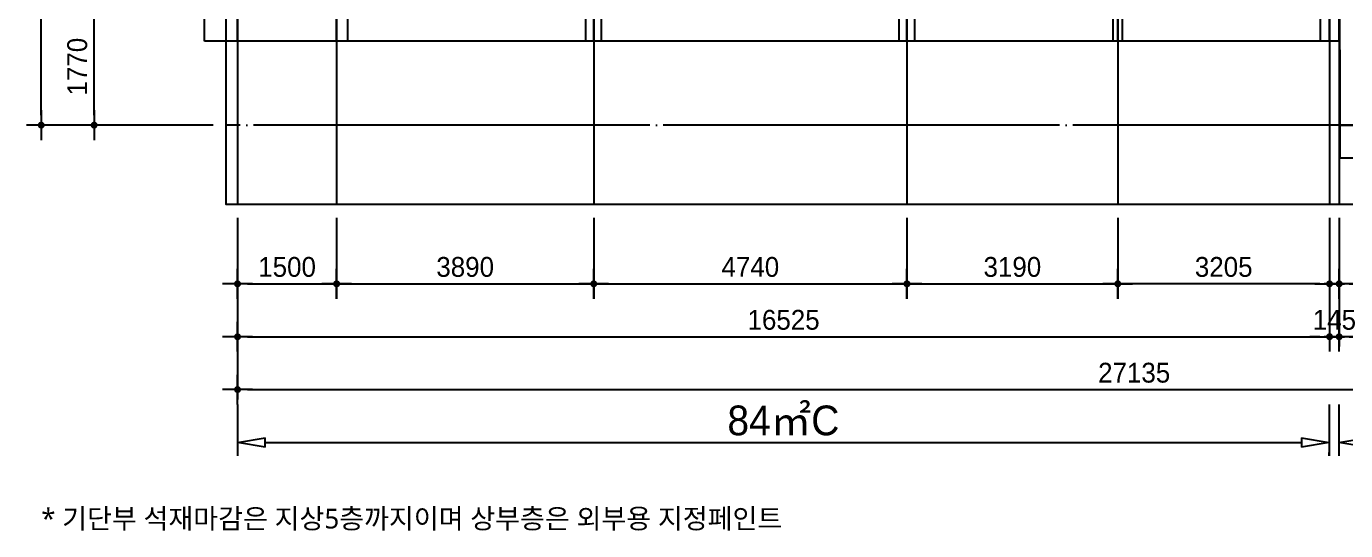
# Model space of a CAD drawing. Header units: millimetres. Extents: x 7086022 to 7120578, y 229555 to 276126.
# Drawn here: x 7086248 to 7106211, y 232223 to 239849 of the extents above; entities that cross this region are included whole.
import ezdxf
from ezdxf.enums import TextEntityAlignment as Align
from ezdxf.xclip import XClip

# ---------------------------------------------------------------- set-up
doc = ezdxf.new("R2010")
doc.units = ezdxf.units.MM
doc.header["$LTSCALE"] = 100
doc.header["$XCLIPFRAME"] = 2
for name, pattern in [('CEN', [62, 60, -1, 0, -1]), ('U-84C-EX$0$CEN', [62, 60, -1, 0, -1]), ('U-84D-EX$0$CEN', [62, 60, -1, 0, -1]), ('U-84D-EX$0$HID', [2.3, 1.5, -0.8])]:
    doc.linetypes.add(name, pattern=pattern)
doc.layers.get('Defpoints').update_dxf_attribs({"color": 149})
for name, color, linetype in [('AA-BORD-XREF', 15, 'Continuous'), ('BP', 7, 'Continuous'), ('CEN', 1, 'CEN'), ('DIM', 7, 'Continuous'), ('TEX', 3, 'Continuous'), ('U-84C-EX$0$CEN', 1, 'U-84C-EX$0$CEN'), ('U-84D-EX$0$S-ELE', 4, 'Continuous')]:
    doc.layers.add(name, color=color, linetype=linetype)
for name, color, linetype, plot in [('CUT-LINE', 105, 'Continuous', False), ('Defpoint', 142, 'Continuous', False), ('U-84C-EX$0$MC', 152, 'Continuous', False)]:
    doc.layers.add(name, color=color, linetype=linetype, plot=plot)
doc.styles.add('굴림', font='')
doc.styles.add('돋움', font='')
doc.styles.add('맑은고딕', font='')
doc.styles.get('굴림').set_extended_font_data('Gulim')
doc.styles.get('돋움').set_extended_font_data('Dotum')
doc.styles.get('맑은고딕').set_extended_font_data('Malgun Gothic')
doc.dimstyles.new('CH-ARROW-100%', dxfattribs={"dimscale": 100, "dimtxt": 4.5, "dimasz": 4.2, "dimexe": 1.5, "dimexo": 2, "dimgap": 1, "dimtad": 1, "dimdec": 0, "dimlunit": 6, "dimtxsty": '돋움', "dimblk": 'CLOSEDBLANK', "dimcen": 1, "dimclrt": 91, "dimadec": 0, "dimazin": 0, "dimtfac": 1, "dimtdec": 0, "dimtix": 1, "dimtmove": 2, "dimatfit": 3, "dimldrblk": 'LEADER-AR', "dimfxl": 1, "dimarcsym": 0})
doc.dimstyles.new('NORMAL', dxfattribs={"dimscale": 40, "dimtxt": 3, "dimasz": 1.5, "dimexe": 1.5, "dimexo": 2, "dimgap": 1, "dimtad": 1, "dimdec": 0, "dimzin": 0, "dimdsep": 46, "dimtxsty": '돋움', "dimblk": 'DOT', "dimblk1": 'NONE', "dimblk2": 'TICK', "dimcen": 0, "dimdle": 1.5, "dimclrd": 7, "dimclre": 7, "dimclrt": 3, "dimadec": 0, "dimazin": 0, "dimtfac": 1, "dimtdec": 0, "dimtix": 1, "dimtmove": 2, "dimatfit": 3, "dimldrblk": 'DOT', "dimfxl": 1, "dimtolj": 1, "dimtzin": 0, "dimarcsym": 0})

# ---------------------------------------------------------------- blocks, each defined once
blk = doc.blocks.new('BORD-302')
at = {"layer": 'Defpoint'}
blk.add_lwpolyline([(-16495, 26275), (11010, 26275), (11010, -9445), (-16495, -9445)], close=True, dxfattribs=at)
blk = doc.blocks.new('U-84C-EX')
at = {"layer": 'U-84C-EX$0$CEN'}
for p, q in [((15025, -7770), (15025, 3020)), ((16525, -7770), (16525, 3020)), ((11135, -7770), (11135, 625)), ((-145, -7770), (-145, 200)), ((0, -7770), (0, 200)), ((3205, -7770), (3205, -2910)), ((6395, -7770), (6395, -2910))]:
    blk.add_line(p, q, dxfattribs=at)
at = {"layer": 'U-84C-EX$0$MC'}
for p, q in [((14855, -7770), (14855, 3020)), ((11015, -7770), (11015, -1700)), ((11255, -7770), (11255, -1770)), ((135, -7770), (135, -2910)), ((3135, -7770), (3135, -2910)), ((3275, -7770), (3275, -2910)), ((6275, -7770), (6275, -2910)), ((6515, -7770), (6515, -2910))]:
    blk.add_line(p, q, dxfattribs=at)
blk = doc.blocks.new('U-84D-EX$0$S-CEN')
at = {"layer": 'U-84D-EX$0$S-ELE'}
h = blk.add_hatch(dxfattribs=at)
h.set_pattern_fill('DOTS', color=256, scale=50, angle=-90)
h.set_pattern_definition([(270, (17489.424, 8567.5), (79.375, -39.6875), [0, -79.375])])
h.paths.add_polyline_path([(-11745, 7925), (-11745, 7025), (-11245, 7025), (-11245, 5545), (-12820, 5545), (-12820, 7925)])
h = blk.add_hatch(dxfattribs=at)
h.set_pattern_fill('DOTS', color=256, scale=50, angle=-90)
h.set_pattern_definition([(270, (3370, 9982.5), (79.375, -39.6875), [0, -79.375])])
h.paths.add_polyline_path([(-2185, 7815), (-2185, 5545), (-3855, 5545), (-3855, 7815)])
at = {"layer": 'U-84D-EX$0$S-ELE', "color": 8, "linetype": 'U-84D-EX$0$CEN'}
for p, q in [((-15655, 10665), (-15655, -500)), ((-12535, 10665), (-12535, 7785)), ((-11430, 9495), (-11430, 10665)), ((-10335, 8150), (-10335, 10665)), ((-6615, 7070), (-6615, 10665)), ((-6415, 10465), (-16155, 10465)), ((-12735, 9595), (-11230, 9595)), ((-4070, 8730), (-4070, 7070)), ((-3900, 5300), (-3900, 8730)), ((-1915, 3960), (-1915, 8730)), ((-13805, 5300), (-13805, 8465)), ((-12865, 8465), (-12865, 5300)), ((-11700, 6915), (-11700, 8465)), ((-11135, 8465), (-11135, -500)), ((-1715, 8530), (-4270, 8530)), ((-10935, 8225), (-16155, 8225)), ((-4270, 7860), (-1715, 7860)), ((-6745, 7470), (-6745, 5300)), ((-6085, 5300), (-6085, 7470)), ((-3700, 7270), (-6915, 7270)), ((-11900, 7070), (-10935, 7070)), ((-14425, -500), (-14425, 5700)), ((-10935, 5500), (-16155, 5500)), ((-1715, 5500), (-6915, 5500)), ((0, -500), (0, 4490)), ((-6395, -500), (-6395, 4360)), ((200, 4290), (-2120, 4290)), ((-6195, 1660), (-16155, 1660)), ((-6595, 1420), (200, 1420)), ((-16155, 0), (200, 0))]:
    blk.add_line(p, q, dxfattribs=at)
at = {"layer": 'U-84D-EX$0$S-ELE', "color": 6, "linetype": 'U-84D-EX$0$HID'}
for p, q in [((-11475, 10340), (-12185, 9640)), ((-12185, 10340), (-11475, 9640)), ((-2095, 8360), (-3945, 7905)), ((-3945, 8360), (-2095, 7905)), ((-11245, 8015), (-11655, 7115)), ((-11655, 8015), (-11245, 7115)), ((-6130, 7090), (-6700, 5545)), ((-6700, 7090), (-6130, 5545)), ((-14635, 1410), (-15285, 730)), ((-15285, 1410), (-14635, 730))]:
    blk.add_line(p, q, dxfattribs=at)
at = {"layer": 'U-84D-EX$0$S-ELE', "color": 4}
for p, q in [((-12535, 9475), (-12535, 8845)), ((-12285, 8845), (-12285, 9475)), ((-15655, 7685), (-15655, 6655)), ((-15405, 7685), (-15405, 6655)), ((-15100, 250), (-13970, 250)), ((-13320, 250), (-11490, 250)), ((-10430, 250), (-7100, 250)), ((-5690, 250), (-3860, 250)), ((-2550, 250), (-720, 250)), ((-15100, 0), (-13970, 0)), ((-13320, 0), (-11490, 0)), ((-10430, 0), (-7100, 0)), ((-5690, 0), (-3860, 0)), ((-2550, 0), (-720, 0))]:
    blk.add_line(p, q, dxfattribs=at)
at = {"layer": 'U-84D-EX$0$S-ELE', "color": 1}
for p, q in [((-13825, 1410), (-14475, 730)), ((-14475, 1410), (-13825, 730))]:
    blk.add_line(p, q, dxfattribs=at)
at = {"layer": 'U-84D-EX$0$S-ELE', "color": 6, "linetype": 'U-84D-EX$0$HID'}
for points in [[(-12185, 10340), (-11475, 10340), (-11475, 9640), (-12185, 9640)], [(-3945, 7905), (-2095, 7905), (-2095, 8360), (-3945, 8360)], [(-11655, 8015), (-11245, 8015), (-11245, 7115), (-11655, 7115)], [(-6700, 7090), (-6130, 7090), (-6130, 5545), (-6700, 5545)], [(-15285, 1410), (-14635, 1410), (-14635, 730), (-15285, 730)]]:
    blk.add_lwpolyline(points, close=True, dxfattribs=at)
at = {"layer": 'U-84D-EX$0$S-ELE'}
for points in [[(-11245, 5545), (-12820, 5545), (-12820, 7925), (-11745, 7925), (-11745, 7025), (-11245, 7025)], [(-3855, 7815), (-2185, 7815), (-2185, 5545), (-3855, 5545)]]:
    blk.add_lwpolyline(points, close=True, dxfattribs=at)
at = {"layer": 'U-84D-EX$0$S-ELE', "color": 4}
blk.add_lwpolyline([(-14475, 1410), (-13825, 1410), (-13825, 730), (-14475, 730)], close=True, dxfattribs=at)
blk = doc.blocks.new('U-84D-EX', base_point=(0, 0))
at = {"layer": 'U-84D-EX$0$S-ELE'}
blk.add_blockref('U-84D-EX$0$S-CEN', (6615, -10465), dxfattribs=at)
blk = doc.blocks.new('DOT')
at = {"layer": 'DIM'}
blk.add_line((0, 1.5), (0, -1.5), dxfattribs=at)
at = {"layer": 'DIM', "linetype": 'Continuous'}
blk.add_line((-1.5, 0), (1.5, 0), dxfattribs=at)
at = {"layer": 'DIM', "const_width": 0.35}
blk.add_lwpolyline([(-0.175, 0, 1), (0.175, 0, 1)], format="xyb", close=True, dxfattribs=at)
blk = doc.blocks.new('*D55')
at = {"layer": 'Defpoints', "color": 0, "transparency": 16777216}
for p in [(20440, -39320), (30905, -39320), (30905, -41320)]:
    blk.add_point(p, dxfattribs=at)
at = {"layer": 'DIM', "color": 7, "lineweight": -2, "transparency": 16777216}
for p, q in [((20440, -39520), (20440, -41470)), ((30905, -39520), (30905, -41470)), ((20590, -41320), (30755, -41320))]:
    blk.add_line(p, q, dxfattribs=at)
at = {"layer": 'DIM', "color": 7, "lineweight": -2, "transparency": 16777216, "xscale": 150, "yscale": 150, "zscale": 150, "rotation": 180}
blk.add_blockref('DOT', (20440, -41320), dxfattribs=at)
at = {"layer": 'DIM', "color": 7, "lineweight": -2, "transparency": 16777216, "xscale": 150, "yscale": 150, "zscale": 150}
blk.add_blockref('DOT', (30905, -41320), dxfattribs=at)
at = {"layer": 'DIM', "color": 3, "transparency": 16777216, "insert": (25673, -41066), "char_height": 300, "attachment_point": 5, "style": '굴림'}
blk.add_mtext('\\A1;10465', dxfattribs=at)
blk = doc.blocks.new('_None')
blk = doc.blocks.new('_Oblique')
at = {"color": 0, "linetype": 'ByBlock', "lineweight": -2}
blk.add_line((-0.5, -0.5), (0.5, 0.5), dxfattribs=at)
blk = doc.blocks.new('TICK')
at = {"layer": 'Defpoints', "color": 0, "linetype": 'ByBlock'}
blk.add_point((0, 0), dxfattribs=at)
at = {"layer": 'DIM'}
blk.add_line((0, 1.6875), (0, -1.6875), dxfattribs=at)
at = {"layer": 'DIM', "linetype": 'Continuous'}
blk.add_line((-1.6875, 0), (1.6875, 0), dxfattribs=at)
at = {"color": 7, "linetype": 'ByBlock', "xscale": 1.6875, "yscale": 1.6875, "zscale": 1.6875}
blk.add_blockref('_Oblique', (0, 0), dxfattribs=at)
blk = doc.blocks.new('*D56')
at = {"layer": 'Defpoints', "color": 0, "transparency": 16777216}
for p in [(3770, -39320), (30905, -39320), (30905, -42120)]:
    blk.add_point(p, dxfattribs=at)
at = {"layer": 'DIM', "color": 7, "lineweight": -2, "transparency": 16777216}
for p, q in [((3770, -39520), (3770, -42270)), ((30905, -39520), (30905, -42270)), ((3920, -42120), (30755, -42120))]:
    blk.add_line(p, q, dxfattribs=at)
at = {"layer": 'DIM', "color": 7, "lineweight": -2, "transparency": 16777216, "xscale": 150, "yscale": 150, "zscale": 150, "rotation": 180}
blk.add_blockref('DOT', (3770, -42120), dxfattribs=at)
at = {"layer": 'DIM', "color": 7, "lineweight": -2, "transparency": 16777216, "xscale": 150, "yscale": 150, "zscale": 150}
blk.add_blockref('DOT', (30905, -42120), dxfattribs=at)
at = {"layer": 'DIM', "color": 3, "transparency": 16777216, "insert": (17338, -41866), "char_height": 300, "attachment_point": 5, "style": '굴림'}
blk.add_mtext('\\A1;27135', dxfattribs=at)
blk = doc.blocks.new('*D20')
at = {"layer": 'Defpoints', "color": 0, "transparency": 16777216}
for p in [(3770, -39320), (20295, -39320), (20295, -41320)]:
    blk.add_point(p, dxfattribs=at)
at = {"layer": 'DIM', "color": 7, "lineweight": -2, "transparency": 16777216}
for p, q in [((3770, -39520), (3770, -41470)), ((20295, -39520), (20295, -41470)), ((3920, -41320), (20145, -41320))]:
    blk.add_line(p, q, dxfattribs=at)
at = {"layer": 'DIM', "color": 7, "lineweight": -2, "transparency": 16777216, "xscale": 150, "yscale": 150, "zscale": 150, "rotation": 180}
blk.add_blockref('DOT', (3770, -41320), dxfattribs=at)
at = {"layer": 'DIM', "color": 7, "lineweight": -2, "transparency": 16777216, "xscale": 150, "yscale": 150, "zscale": 150}
blk.add_blockref('DOT', (20295, -41320), dxfattribs=at)
at = {"layer": 'DIM', "color": 3, "transparency": 16777216, "insert": (12033, -41066), "char_height": 300, "attachment_point": 5, "style": '굴림'}
blk.add_mtext('\\A1;16525', dxfattribs=at)
blk = doc.blocks.new('*D21')
at = {"layer": 'Defpoints', "color": 0, "transparency": 16777216}
for p in [(13900, -39320), (17090, -39320), (17090, -40520)]:
    blk.add_point(p, dxfattribs=at)
at = {"layer": 'DIM', "color": 7, "lineweight": -2, "transparency": 16777216}
for p, q in [((13900, -39520), (13900, -40670)), ((17090, -39520), (17090, -40670)), ((14050, -40520), (16940, -40520))]:
    blk.add_line(p, q, dxfattribs=at)
at = {"layer": 'DIM', "color": 7, "lineweight": -2, "transparency": 16777216, "xscale": 150, "yscale": 150, "zscale": 150, "rotation": 180}
blk.add_blockref('DOT', (13900, -40520), dxfattribs=at)
at = {"layer": 'DIM', "color": 7, "lineweight": -2, "transparency": 16777216, "xscale": 150, "yscale": 150, "zscale": 150}
blk.add_blockref('DOT', (17090, -40520), dxfattribs=at)
at = {"layer": 'DIM', "color": 3, "transparency": 16777216, "insert": (15495, -40266), "char_height": 300, "attachment_point": 5, "style": '굴림'}
blk.add_mtext('\\A1;3190', dxfattribs=at)
blk = doc.blocks.new('*D22')
at = {"layer": 'Defpoints', "color": 0, "transparency": 16777216}
for p in [(9160, -39320), (13900, -39320), (13900, -40520)]:
    blk.add_point(p, dxfattribs=at)
at = {"layer": 'DIM', "color": 7, "lineweight": -2, "transparency": 16777216}
for p, q in [((9160, -39520), (9160, -40670)), ((13900, -39520), (13900, -40670)), ((9310, -40520), (13750, -40520))]:
    blk.add_line(p, q, dxfattribs=at)
at = {"layer": 'DIM', "color": 7, "lineweight": -2, "transparency": 16777216, "xscale": 150, "yscale": 150, "zscale": 150, "rotation": 180}
blk.add_blockref('DOT', (9160, -40520), dxfattribs=at)
at = {"layer": 'DIM', "color": 7, "lineweight": -2, "transparency": 16777216, "xscale": 150, "yscale": 150, "zscale": 150}
blk.add_blockref('DOT', (13900, -40520), dxfattribs=at)
at = {"layer": 'DIM', "color": 3, "transparency": 16777216, "insert": (11530, -40266), "char_height": 300, "attachment_point": 5, "style": '굴림'}
blk.add_mtext('\\A1;4740', dxfattribs=at)
blk = doc.blocks.new('*D23')
at = {"layer": 'Defpoints', "color": 0, "transparency": 16777216}
for p in [(20295, -39320), (20440, -39320), (20440, -41320)]:
    blk.add_point(p, dxfattribs=at)
at = {"layer": 'DIM', "color": 7, "lineweight": -2, "transparency": 16777216}
for p, q in [((20295, -39520), (20295, -41470)), ((20440, -39520), (20440, -41470)), ((20145, -41320), (19995, -41320)), ((20295, -41320), (20440, -41320)), ((20590, -41320), (20740, -41320))]:
    blk.add_line(p, q, dxfattribs=at)
at = {"layer": 'DIM', "color": 7, "lineweight": -2, "transparency": 16777216, "xscale": 150, "yscale": 150, "zscale": 150}
blk.add_blockref('DOT', (20295, -41320), dxfattribs=at)
at = {"layer": 'DIM', "color": 7, "lineweight": -2, "transparency": 16777216, "xscale": 150, "yscale": 150, "zscale": 150, "rotation": 180}
blk.add_blockref('DOT', (20440, -41320), dxfattribs=at)
at = {"layer": 'DIM', "color": 3, "transparency": 16777216, "insert": (20368, -41066), "char_height": 300, "attachment_point": 5, "style": '굴림'}
blk.add_mtext('\\A1;145', dxfattribs=at)
blk = doc.blocks.new('_ClosedBlank')
at = {"color": 0, "linetype": 'ByBlock', "lineweight": -2}
for p, q in [((-1, 0.167), (0, 0)), ((-1, 0.167), (-1, -0.167)), ((0, 0), (-1, -0.167))]:
    blk.add_line(p, q, dxfattribs=at)
blk = doc.blocks.new('*D24')
at = {"layer": 'Defpoints', "color": 0, "transparency": 16777216}
for p in [(20435, -42920), (30905, -42920), (30905, -42920)]:
    blk.add_point(p, dxfattribs=at)
at = {"layer": 'DIM', "color": 0, "lineweight": -2, "transparency": 16777216}
for p, q in [((20435, -42720), (20435, -42770)), ((30905, -42720), (30905, -42770)), ((20855, -42920), (30485, -42920))]:
    blk.add_line(p, q, dxfattribs=at)
at = {"layer": 'DIM', "color": 0, "lineweight": -2, "transparency": 16777216, "xscale": 420, "yscale": 420, "zscale": 420, "rotation": 180}
blk.add_blockref('_ClosedBlank', (20435, -42920), dxfattribs=at)
at = {"layer": 'DIM', "color": 0, "lineweight": -2, "transparency": 16777216, "xscale": 420, "yscale": 420, "zscale": 420}
blk.add_blockref('_ClosedBlank', (30905, -42920), dxfattribs=at)
at = {"layer": 'DIM', "color": 91, "transparency": 16777216, "insert": (25670, -42589), "char_height": 450, "attachment_point": 5, "style": '굴림'}
blk.add_mtext('{\\C3;84㎡D}', dxfattribs=at)
blk = doc.blocks.new('LEADER-AR')
at = {"layer": 'DIM'}
blk.add_hatch(color=256, dxfattribs=at).paths.add_polyline_path([(-1, -0.167), (0, 0), (-1, 0.167)])
blk.add_lwpolyline([(-1, -0.167), (0, 0), (-1, 0.167)], close=True, dxfattribs=at)
blk = doc.blocks.new('*D25')
at = {"layer": 'Defpoints', "color": 0, "transparency": 16777216}
for p in [(3770, -42920), (20290, -42920), (20290, -42920)]:
    blk.add_point(p, dxfattribs=at)
at = {"layer": 'DIM', "color": 0, "lineweight": -2, "transparency": 16777216}
for p, q in [((3770, -42720), (3770, -42770)), ((4190, -42920), (19870, -42920)), ((20290, -43120), (20290, -43070))]:
    blk.add_line(p, q, dxfattribs=at)
at = {"layer": 'DIM', "color": 0, "lineweight": -2, "transparency": 16777216, "xscale": 420, "yscale": 420, "zscale": 420, "rotation": 180}
blk.add_blockref('_ClosedBlank', (3770, -42920), dxfattribs=at)
at = {"layer": 'DIM', "color": 0, "lineweight": -2, "transparency": 16777216, "xscale": 420, "yscale": 420, "zscale": 420}
blk.add_blockref('_ClosedBlank', (20290, -42920), dxfattribs=at)
at = {"layer": 'DIM', "color": 91, "transparency": 16777216, "insert": (12030, -42589), "char_height": 450, "attachment_point": 5, "style": '굴림'}
blk.add_mtext('{\\C3;84㎡C}', dxfattribs=at)
blk = doc.blocks.new('*D26')
at = {"layer": 'Defpoints', "color": 0, "transparency": 16777216}
for p in [(5270, -39320), (9160, -39320), (9160, -40520)]:
    blk.add_point(p, dxfattribs=at)
at = {"layer": 'DIM', "color": 7, "lineweight": -2, "transparency": 16777216}
for p, q in [((5270, -39520), (5270, -40670)), ((9160, -39520), (9160, -40670)), ((5420, -40520), (9010, -40520))]:
    blk.add_line(p, q, dxfattribs=at)
at = {"layer": 'DIM', "color": 7, "lineweight": -2, "transparency": 16777216, "xscale": 150, "yscale": 150, "zscale": 150, "rotation": 180}
blk.add_blockref('DOT', (5270, -40520), dxfattribs=at)
at = {"layer": 'DIM', "color": 7, "lineweight": -2, "transparency": 16777216, "xscale": 150, "yscale": 150, "zscale": 150}
blk.add_blockref('DOT', (9160, -40520), dxfattribs=at)
at = {"layer": 'DIM', "color": 3, "transparency": 16777216, "insert": (7215, -40266), "char_height": 300, "attachment_point": 5, "style": '굴림'}
blk.add_mtext('\\A1;3890', dxfattribs=at)
blk = doc.blocks.new('*D27')
at = {"layer": 'Defpoints', "color": 0, "transparency": 16777216}
for p in [(3770, -39320), (5270, -39320), (5270, -40520)]:
    blk.add_point(p, dxfattribs=at)
at = {"layer": 'DIM', "color": 7, "lineweight": -2, "transparency": 16777216}
for p, q in [((3770, -39520), (3770, -40670)), ((5270, -39520), (5270, -40670)), ((3920, -40520), (5120, -40520))]:
    blk.add_line(p, q, dxfattribs=at)
at = {"layer": 'DIM', "color": 7, "lineweight": -2, "transparency": 16777216, "xscale": 150, "yscale": 150, "zscale": 150, "rotation": 180}
blk.add_blockref('DOT', (3770, -40520), dxfattribs=at)
at = {"layer": 'DIM', "color": 7, "lineweight": -2, "transparency": 16777216, "xscale": 150, "yscale": 150, "zscale": 150}
blk.add_blockref('DOT', (5270, -40520), dxfattribs=at)
at = {"layer": 'DIM', "color": 3, "transparency": 16777216, "insert": (4520, -40266), "char_height": 300, "attachment_point": 5, "style": '굴림'}
blk.add_mtext('\\A1;1500', dxfattribs=at)
blk = doc.blocks.new('*D33')
at = {"layer": 'Defpoints', "color": 0, "transparency": 16777216}
for p in [(800, -4800), (3600, -4800), (3600, -38120)]:
    blk.add_point(p, dxfattribs=at)
at = {"layer": 'DIM', "color": 7, "lineweight": -2, "transparency": 16777216}
for p, q in [((3400, -4800), (650, -4800)), ((800, -37970), (800, -4950)), ((3400, -38120), (650, -38120))]:
    blk.add_line(p, q, dxfattribs=at)
at = {"layer": 'DIM', "color": 7, "lineweight": -2, "transparency": 16777216, "xscale": 150, "yscale": 150, "zscale": 150}
for p, rotation in [((800, -4800), 90), ((800, -38120), 270)]:
    blk.add_blockref('DOT', p, dxfattribs=dict(at, rotation=rotation))
at = {"layer": 'DIM', "color": 3, "transparency": 16777216, "insert": (546, -21460), "char_height": 300, "attachment_point": 5, "rotation": 90, "style": '굴림'}
blk.add_mtext('\\A1;33320', dxfattribs=at)
blk = doc.blocks.new('*D44')
at = {"layer": 'Defpoints', "color": 0, "transparency": 16777216}
for p in [(1600, -36350), (3600, -36350), (3600, -38120)]:
    blk.add_point(p, dxfattribs=at)
at = {"layer": 'DIM', "color": 7, "lineweight": -2, "transparency": 16777216}
for p, q in [((3400, -36350), (1450, -36350)), ((1600, -37970), (1600, -36500)), ((3400, -38120), (1450, -38120))]:
    blk.add_line(p, q, dxfattribs=at)
at = {"layer": 'DIM', "color": 7, "lineweight": -2, "transparency": 16777216, "xscale": 150, "yscale": 150, "zscale": 150}
for p, rotation in [((1600, -36350), 90), ((1600, -38120), 270)]:
    blk.add_blockref('DOT', p, dxfattribs=dict(at, rotation=rotation))
at = {"layer": 'DIM', "color": 3, "transparency": 16777216, "insert": (1346, -37235), "char_height": 300, "attachment_point": 5, "rotation": 90, "style": '굴림'}
blk.add_mtext('\\A1;1770', dxfattribs=at)
blk = doc.blocks.new('*D19')
at = {"layer": 'Defpoints', "color": 0, "transparency": 16777216}
for p in [(20440, -39320), (22410, -39320), (22410, -40520)]:
    blk.add_point(p, dxfattribs=at)
at = {"layer": 'DIM', "color": 7, "lineweight": -2, "transparency": 16777216}
for p, q in [((20440, -39520), (20440, -40670)), ((22410, -39520), (22410, -40670)), ((20590, -40520), (22260, -40520))]:
    blk.add_line(p, q, dxfattribs=at)
at = {"layer": 'DIM', "color": 7, "lineweight": -2, "transparency": 16777216, "xscale": 150, "yscale": 150, "zscale": 150, "rotation": 180}
blk.add_blockref('DOT', (20440, -40520), dxfattribs=at)
at = {"layer": 'DIM', "color": 7, "lineweight": -2, "transparency": 16777216, "xscale": 150, "yscale": 150, "zscale": 150}
blk.add_blockref('DOT', (22410, -40520), dxfattribs=at)
at = {"layer": 'DIM', "color": 3, "transparency": 16777216, "insert": (21425, -40266), "char_height": 300, "attachment_point": 5, "style": '굴림'}
blk.add_mtext('\\A1;1970', dxfattribs=at)
blk = doc.blocks.new('*D70')
at = {"layer": 'Defpoints', "color": 0, "transparency": 16777216}
for p in [(17090, -39320), (20295, -39320), (17090, -40520)]:
    blk.add_point(p, dxfattribs=at)
at = {"layer": 'DIM', "color": 7, "lineweight": -2, "transparency": 16777216}
for p, q in [((17090, -39520), (17090, -40670)), ((20295, -39520), (20295, -40670)), ((20145, -40520), (17240, -40520))]:
    blk.add_line(p, q, dxfattribs=at)
at = {"layer": 'DIM', "color": 7, "lineweight": -2, "transparency": 16777216, "xscale": 150, "yscale": 150, "zscale": 150, "rotation": 180}
blk.add_blockref('DOT', (17090, -40520), dxfattribs=at)
at = {"layer": 'DIM', "color": 7, "lineweight": -2, "transparency": 16777216, "xscale": 150, "yscale": 150, "zscale": 150}
blk.add_blockref('DOT', (20295, -40520), dxfattribs=at)
at = {"layer": 'DIM', "color": 3, "transparency": 16777216, "insert": (18693, -40266), "char_height": 300, "attachment_point": 5, "style": '굴림'}
blk.add_mtext('\\A1;3205', dxfattribs=at)
blk = doc.blocks.new('DIM-302-TF')
at = {"layer": 'CEN'}
for p, q in [((3770, -34925), (3770, -39320)), ((5270, -36350), (5270, -39320)), ((9160, -36350), (9160, -39320)), ((13900, -36350), (13900, -39320)), ((17090, -36350), (17090, -39320)), ((20295, -36355.5), (20295, -39320)), ((20440, -36350), (20440, -39320)), ((22410, -38120), (3600, -38120))]:
    blk.add_line(p, q, dxfattribs=at)
at = {"layer": 'DIM'}
for p, q in [((3770, -42345), (3770, -43120)), ((20290, -42345), (20290, -43120)), ((20435, -42345), (20435, -43120))]:
    blk.add_line(p, q, dxfattribs=at)
for base, p1, p2, angle, picture, middle in [((800, -4800), (3600, -38120), (3600, -4800), 270, '*D33', (546.2, -21460)), ((1600, -36350), (3600, -38120), (3600, -36350), 270, '*D44', (1345.8, -37235)), ((30905, -42120), (3770, -39320), (30905, -39320), 180, '*D56', (17337.5, -41865.8)), ((20295, -41320), (3770, -39320), (20295, -39320), 180, '*D20', (12032.5, -41065.8)), ((5270, -40520), (3770, -39320), (5270, -39320), 180, '*D27', (4520, -40265.8)), ((9160, -40520), (5270, -39320), (9160, -39320), 180, '*D26', (7215, -40266.2)), ((13900, -40520), (9160, -39320), (13900, -39320), 180, '*D22', (11530, -40265.8)), ((17090, -40520), (13900, -39320), (17090, -39320), 180, '*D21', (15495, -40265.8)), ((20440, -41320), (20295, -39320), (20440, -39320), 180, '*D23', (20367.5, -41065.8)), ((30905, -41320), (20440, -39320), (30905, -39320), 180, '*D55', (25672.5, -41065.8)), ((22410, -40520), (20440, -39320), (22410, -39320), 180, '*D19', (21425, -40265.8))]:
    dim = blk.add_linear_dim(base=base, p1=p1, p2=p2, angle=angle, dimstyle='NORMAL', override={"dimscale": 100, "dimtxsty": '굴림'}, dxfattribs=at)
    dim.commit()
    dim.dimension.update_dxf_attribs({"geometry": picture, "text_midpoint": middle})
dim = blk.add_linear_dim(base=(17090, -40520), p1=(20295, -39320), p2=(17090, -39320), dimstyle='NORMAL', override={"dimscale": 100, "dimtxsty": '굴림'}, dxfattribs=at)
dim.commit()
dim.dimension.update_dxf_attribs({"geometry": '*D70', "text_midpoint": (18692.5, -40266.2)})
for base, p1, p2, text, picture, middle in [((20290, -42920), (3770, -42920), (20290, -42920), '{\\C3;84㎡C}', '*D25', (12030, -42589)), ((30905, -42920), (20435, -42920), (30905, -42920), '{\\C3;84㎡D}', '*D24', (25670, -42589))]:
    dim = blk.add_linear_dim(base=base, p1=p1, p2=p2, text=text, dimstyle='CH-ARROW-100%', override={"dimtxsty": '굴림'}, dxfattribs=at)
    dim.commit()
    dim.dimension.update_dxf_attribs({"geometry": picture, "text_midpoint": middle})

msp = doc.modelspace()

# ---------------------------------------------------------------- linework, layer by layer
at = {"layer": 'CUT-LINE'}
for points in [[(7106113, 247720), (7109113, 247720), (7109113, 249940), (7108048, 249940), (7108048, 254010), (7117078, 254010), (7117078, 237855), (7106130, 237855)], [(7088943, 239625), (7088943, 250415), (7101822, 250415), (7101822, 247720), (7106113, 247720), (7106113, 239625)]]:
    msp.add_lwpolyline(points, close=True, dxfattribs=at)

# ---------------------------------------------------------------- block references
at = {"layer": 'AA-BORD-XREF'}
msp.add_blockref('BORD-302', (7105768, 246600), dxfattribs=at)

# ---------------------------------------------------------------- texts
at = {"layer": 'TEX', "style": '맑은고딕'}
msp.add_text('* 기단부 석재마감은 지상5층까지이며 상부층은 외부용 지정페인트', height=300, dxfattribs=at).set_placement((7086473, 232555), align=Align.TOP_LEFT)

# ---------------------------------------------------------------- next in the draw order: block references
at = {"layer": 'BP'}
ref = msp.add_blockref('U-84C-EX', (7105968, 247395), dxfattribs=dict(at, xscale=-1))
XClip(ref).set_block_clipping_path([(17025, -7770.1978698203), (17025, 3020.0000000003), (4145.7978996243, 3020.0000000003), (4145.7978996253, 325.0000000014), (-145.0000000028, 325.0000000014), (-145.0000000028, -7770.1978698203)])

# ---------------------------------------------------------------- next in the draw order: block references
ref = msp.add_blockref('U-84D-EX', (7106113, 247395), dxfattribs=dict(at, rotation=90))
XClip(ref).set_block_clipping_path([(324.9999999999, 0), (324.9999999967, -2999.9999999991), (2544.9999999997, -2999.9999999991), (2544.9999999997, -1934.9999999991), (6614.9999999999, -1934.9999999991), (6614.9999999999, -10964.9999999991), (-9540.0000000001, -10964.9999999991), (-9540.0000000001, -17.3253110833)])

# ---------------------------------------------------------------- next in the draw order: block references
at = {"layer": 'CEN'}
msp.add_blockref('DIM-302-TF', (7085673, 276475), dxfattribs=at)

doc.saveas('drawing.dxf')
